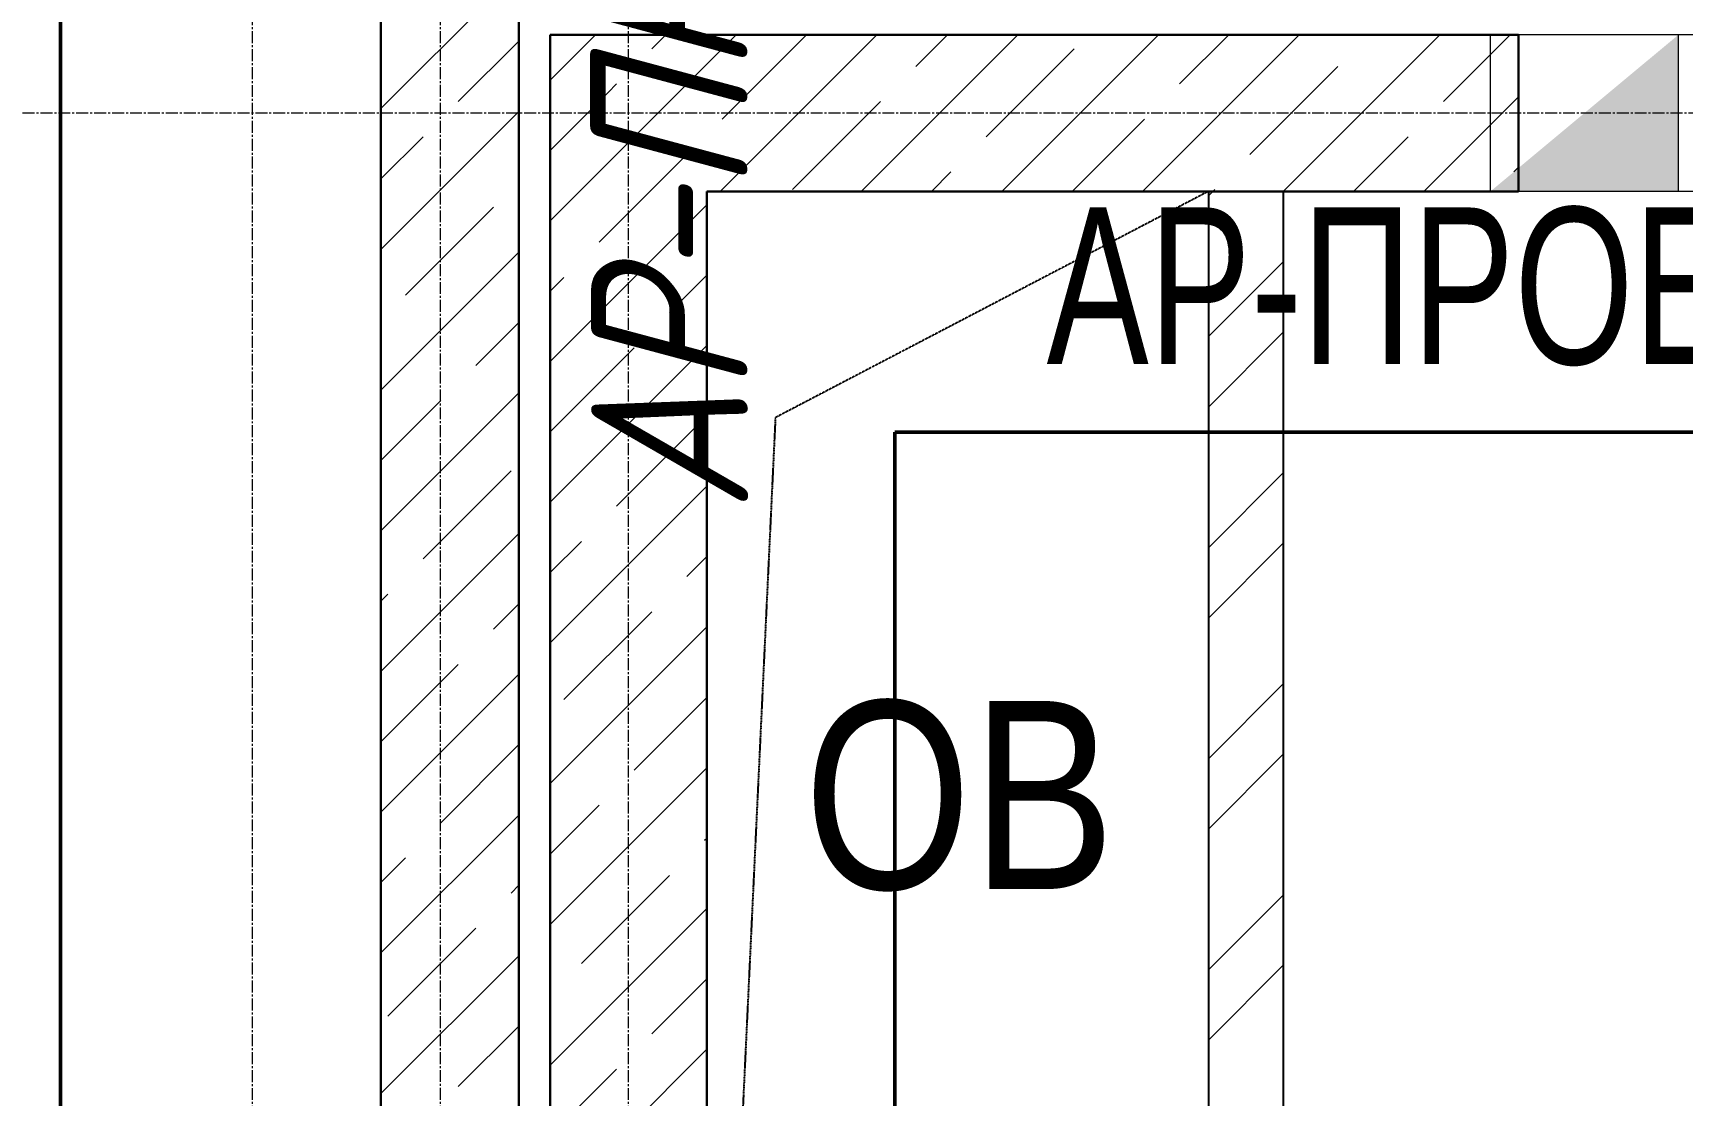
# Model space of a CAD drawing. Header units: millimetres. Extents: x -7155 to 483283, y -227682 to 148426.
# Drawn here: x 11950 to 14581, y 66833 to 68528 of the extents above; entities that cross this region are included whole.
import ezdxf
from ezdxf.enums import TextEntityAlignment as Align

# ---------------------------------------------------------------- set-up
doc = ezdxf.new("R2010")
doc.units = ezdxf.units.MM
doc.linetypes.add('CENTER2', pattern=[28.575, 19.05, -3.175, 3.175, -3.175])
doc.linetypes.add('HIDDEN', pattern=[9.525, 6.35, -3.175])
for name, color, linetype, lineweight in [('A-Wall-Open', 8, 'Continuous', 0), ('АР_Стены ЖБ', 7, 'Continuous', 30), ('АР_Стены кирпич', 32, 'Continuous', 25), ('АР_Штриховка', 8, 'Continuous', 0), ('ОВ_Шахты', 1, 'Continuous', 5), ('СС_Отверстия', 72, 'Continuous', 9)]:
    doc.layers.add(name, color=color, linetype=linetype, lineweight=lineweight)
doc.layers.add('АР_Оси_РД_100', color=7, linetype='Continuous', lineweight=0, true_color=0x525252)
doc.layers.add('РД_Оси_100', color=7, linetype='Continuous', lineweight=0, true_color=0x525252)
doc.styles.add('Arial0', font='arial.ttf')
doc.styles.add('style1', font='ARIALN.TTF')
doc.styles.add('ккк', font='isocpeur.ttf', dxfattribs={"width": 0.85, "oblique": 15})

# ---------------------------------------------------------------- blocks, each defined once
blk = doc.blocks.new('СОШ_2200_АР_ОСИ_М100_28.05.24')
at = {"layer": 'АР_Оси_РД_100', "linetype": 'CENTER2'}
for points in [[(12000.12, -6155), (12300, -5755), (12300, 139538.679), (12000, 139938.679)], [(12600, -6155), (12600, 139938.679)], [(13200, -6155), (12900, -5755), (12900, 139538.679), (13220.167, 139939.357)], [(78274.959, 68400), (-5454.958, 68400), (-5954.958, 68250)]]:
    blk.add_lwpolyline(points, dxfattribs=at)

msp = doc.modelspace()

# ---------------------------------------------------------------- hatches: boundary and pattern name
at = {"layer": 'СС_Отверстия', "linetype": 'Continuous', "lineweight": 5, "true_color": 0x000000}
for points in [[(14575, 68275), (14575, 68525), (14425, 68400)], [(14275, 68275), (14575, 68275), (14425, 68400)]]:
    msp.add_hatch(color=18, dxfattribs=at).paths.add_polyline_path(points, flags=0)

# ---------------------------------------------------------------- linework, layer by layer
at = {"color": 18, "linetype": 'HIDDEN', "ltscale": 0.07, "true_color": 0x000000}
for p, q in [((13025, 68275), (13825, 68275)), ((13025, 65595), (13025, 68275)), ((13825, 68275), (13134.3, 67914.1)), ((13825, 68275), (13825, 65595)), ((13134.3, 67914.1), (13025, 65595))]:
    msp.add_line(p, q, dxfattribs=at)
at = {"color": 1, "lineweight": 50}
msp.add_lwpolyline([(589, 87844), (11994, 87844), (11994, 64899), (589, 64899)], close=True, dxfattribs=at)
msp.add_lwpolyline([(8308, 63335), (13325, 63335), (13325, 67891), (19479, 67891), (19479, 61626), (11841, 61626), (11841, 39235), (8263, 39235), (8308, 63335)], dxfattribs=at)
at = {"layer": 'A-Wall-Open', "color": 18, "linetype": 'Continuous', "lineweight": 0, "true_color": 0x000000}
for p, q in [((16320, 68525), (14320, 68525)), ((16320, 68275), (14320, 68275))]:
    msp.add_line(p, q, dxfattribs=at)
at = {"layer": 'АР_Стены ЖБ', "color": 18, "linetype": 'Continuous', "lineweight": 30, "true_color": 0x000000}
for p, q in [((12505, 68775), (12505, 64295)), ((12725, 64075), (12725, 68775)), ((12775, 68525), (12775, 64025)), ((14320, 68525), (12775, 68525)), ((14320, 68275), (14320, 68525)), ((13025, 63775), (13025, 68275)), ((13025, 68275), (14320, 68275))]:
    msp.add_line(p, q, dxfattribs=at)
at = {"layer": 'АР_Стены ЖБ', "color": 18, "linetype": 'Continuous', "lineweight": 15, "true_color": 0x000000}
msp.add_line((14275, 68275), (14275, 68525), dxfattribs=at)
at = {"layer": 'АР_Стены кирпич', "color": 18, "linetype": 'Continuous', "lineweight": 25, "true_color": 0x000000}
for p, q in [((13945, 68275), (13825, 68275)), ((13825, 68275), (13825, 65565.7)), ((13945, 65445.7), (13945, 68275))]:
    msp.add_line(p, q, dxfattribs=at)
at = {"layer": 'АР_Штриховка', "color": 18, "linetype": 'Continuous', "lineweight": 5, "true_color": 0x000000}
for p, q in [((12505, 68407.1), (12725, 68627.1)), ((12628.5, 68418.3), (12725, 68514.9)), ((12811.2, 68488.8), (12847.4, 68525)), ((12923.5, 68376.5), (13071.9, 68525)), ((12937.2, 68502.5), (12959.7, 68525)), ((13046.4, 68275), (13296.4, 68525)), ((13049.4, 68390.3), (13184.2, 68525)), ((13270.9, 68275), (13520.9, 68525)), ((13358.1, 68474.5), (13408.7, 68525)), ((13470.4, 68362.2), (13610.7, 68502.5)), ((13495.4, 68275), (13745.4, 68525)), ((13719.9, 68275), (13969.9, 68525)), ((13779.1, 68446.4), (13857.7, 68525)), ((13944.5, 68275), (14194.5, 68525)), ((14200, 68418.3), (14306.7, 68525)), ((12775, 68452.6), (12811.2, 68488.8)), ((13891.3, 68334.1), (14031.7, 68474.5)), ((12775, 68340.3), (12867.3, 68432.7)), ((12867.3, 68432.7), (12881.1, 68446.4)), ((14169, 68275), (14320, 68426)), ((12505, 68182.6), (12725, 68402.6)), ((13161.7, 68278), (13302, 68418.3)), ((12775, 68228.1), (12923.5, 68376.5)), ((13607.7, 68275), (13723, 68390.3)), ((12505, 68294.9), (12572.4, 68362.2)), ((14056.7, 68275), (14143.9, 68362.2)), ((12853, 68193.8), (12979.6, 68320.4)), ((12979.6, 68320.4), (12993.3, 68334.1)), ((13383.2, 68275), (13414.3, 68306.1)), ((14312.3, 68306.1), (14320, 68313.8)), ((13832.2, 68275), (13835.2, 68278)), ((12544.3, 68109.6), (12684.6, 68249.9)), ((12775, 68003.6), (13025, 68253.6)), ((12505, 67958.1), (12725, 68178.1)), ((12775, 68115.8), (12796.9, 68137.7)), ((12965.2, 68081.6), (13025, 68141.3)), ((12656.5, 67997.4), (12725, 68065.9)), ((12775, 67779.1), (13025, 68029.1)), ((12775, 67891.3), (12909.1, 68025.4)), ((12505, 67733.6), (12725, 67953.6)), ((12505, 67845.9), (12600.4, 67941.3)), ((12881.1, 67772.9), (13021.4, 67913.2)), ((12572.4, 67688.7), (12712.7, 67829)), ((12775, 67554.6), (13025, 67804.6)), ((12505, 67509.1), (12725, 67729.1)), ((12775, 67666.8), (12824.9, 67716.7)), ((12993.3, 67660.6), (13025, 67692.3)), ((12505, 67621.4), (12516.2, 67632.6)), ((12684.6, 67576.4), (12725, 67616.9)), ((12796.9, 67464.2), (12937.2, 67604.5)), ((12775, 67330.1), (13025, 67580.1)), ((12505, 67396.9), (12628.5, 67520.3)), ((12505, 67284.6), (12725, 67504.6)), ((12909.1, 67351.9), (13025, 67467.8)), ((12600.4, 67267.7), (12725, 67392.4)), ((12775, 67105.5), (13025, 67355.5)), ((12775, 67217.8), (12853, 67295.8)), ((12505, 67060.1), (12725, 67280.1)), ((13021.4, 67239.7), (13025, 67243.3)), ((12505, 67172.4), (12544.3, 67211.6)), ((12712.7, 67155.5), (12725, 67167.9)), ((12824.9, 67043.2), (12965.2, 67183.5)), ((12775, 66881), (13025, 67131)), ((12516.2, 66959), (12656.5, 67099.4)), ((12505, 66835.6), (12725, 67055.6)), ((12937.2, 66931), (13025, 67018.8)), ((12628.5, 66846.8), (12725, 66943.3)), ((12775, 66656.5), (13025, 66906.5)), ((12775, 66768.8), (12881.1, 66874.8))]:
    msp.add_line(p, q, dxfattribs=at)
at = {"layer": 'АР_Штриховка', "color": 18, "linetype": 'Continuous', "lineweight": 0, "true_color": 0x000000}
for p, q in [((13825, 68267.8), (13832.2, 68275)), ((13825, 68043.3), (13945, 68163.3)), ((13825, 67931), (13945, 68051)), ((13825, 67706.5), (13945, 67826.5)), ((13825, 67594.3), (13945, 67714.3)), ((13825, 67369.8), (13945, 67489.8)), ((13825, 67257.5), (13945, 67377.5)), ((13825, 67033), (13945, 67153)), ((13825, 66920.8), (13945, 67040.8))]:
    msp.add_line(p, q, dxfattribs=at)
at = {"layer": 'СС_Отверстия', "color": 18, "linetype": 'Continuous', "lineweight": 9, "true_color": 0x000000}
for p, q in [((14575, 68525), (14275, 68525)), ((14275, 68275), (14275, 68525)), ((14575, 68275), (14575, 68525)), ((14575, 68275), (14275, 68275))]:
    msp.add_line(p, q, dxfattribs=at)

# ---------------------------------------------------------------- block references
at = {"layer": 'РД_Оси_100'}
msp.add_blockref('СОШ_2200_АР_ОСИ_М100_28.05.24', (0, 0), dxfattribs=at)

# ---------------------------------------------------------------- texts
at = {"color": 18, "true_color": 0x000000, "style": 'ккк', "oblique": 15, "width": 0.85}
msp.add_attdef('АР-ПРОЕМ:ПЕРЕМЫЧКА', text='ПР-', height=250, rotation=90, dxfattribs=at).set_placement((12964.9, 69314.7, 200), align=Align.MIDDLE)
at = {"color": 18, "true_color": 0x000000, "style": 'Arial0', "width": 0.7}
msp.add_attdef('АР-ПРОЕМ:Коробка', text='О-', height=250, dxfattribs=at).set_placement((14719, 68095), align=Align.MIDDLE)
at = {"layer": 'ОВ_Шахты', "color": 18, "lineweight": 50, "true_color": 0x000000, "style": 'style1'}
msp.add_text('ОВ', height=300, dxfattribs=at).set_placement((13179.7, 67162.1))

doc.saveas('drawing.dxf')
